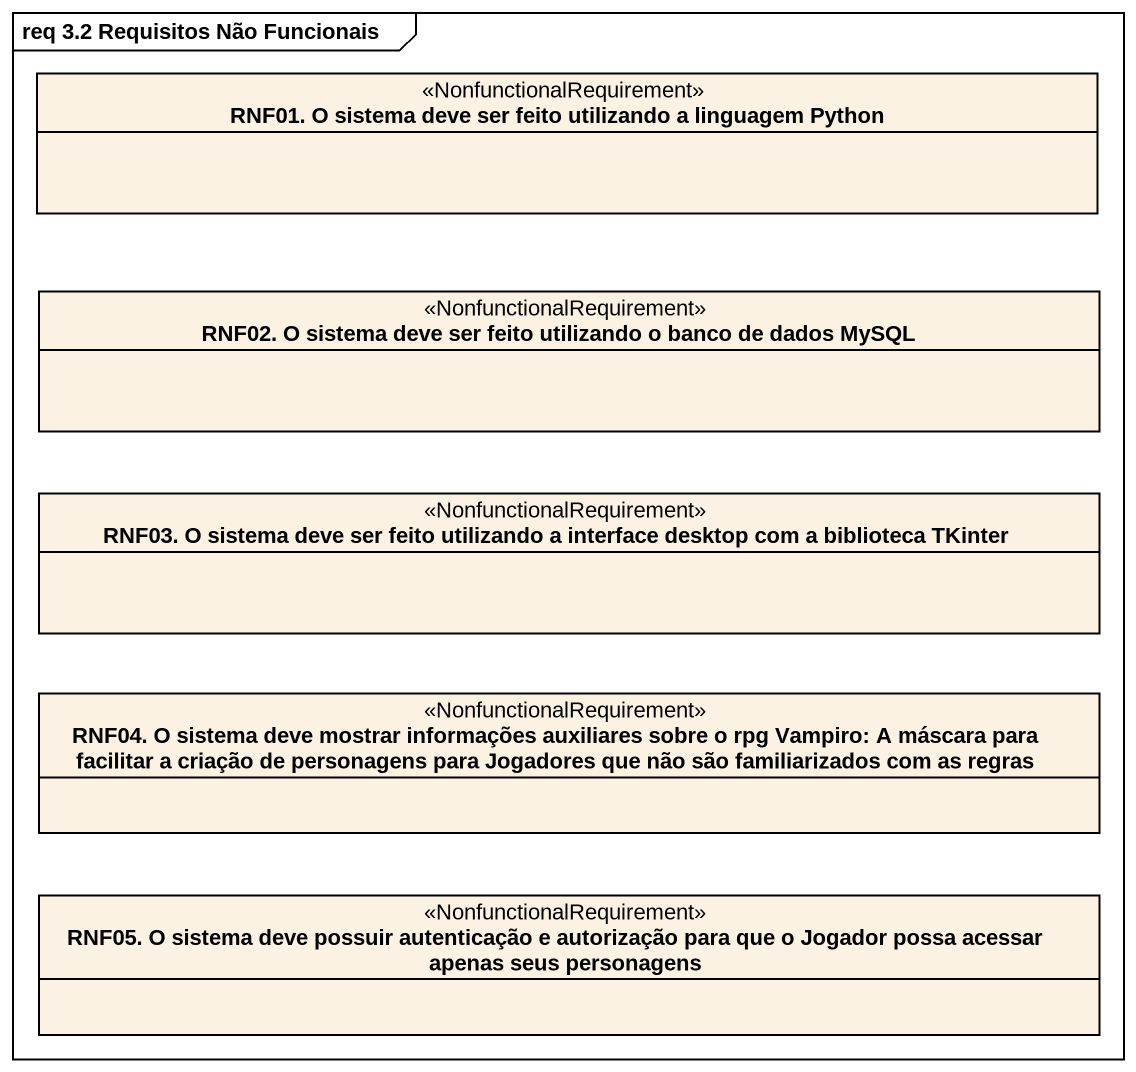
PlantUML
@startuml
mainframe req 3.2 Requisitos Não Funcionais
hide circle
hide empty members
class "RNF01. O sistema deve ser feito utilizando a linguagem Python" as RNF01_O_sistema_deve_ser <<NonfunctionalRequirement>>
class "RNF02. O sistema deve ser feito utilizando o banco de dados MySQL" as RNF02_O_sistema_deve_ser <<NonfunctionalRequirement>>
class "RNF03. O sistema deve ser feito utilizando a interface desktop com a biblioteca TKinter" as RNF03_O_sistema_deve_ser <<NonfunctionalRequirement>>
class "RNF04. O sistema deve mostrar informações auxiliares sobre o rpg Vampiro: A máscara para facilitar a criação de personagens para Jogadores que não são familiarizados com as regras" as RNF04_O_sistema_deve <<NonfunctionalRequirement>>
class "RNF05. O sistema deve possuir autenticação e autorização para que o Jogador possa acessar apenas seus personagens" as RNF05_O_sistema_deve <<NonfunctionalRequirement>>
@enduml
